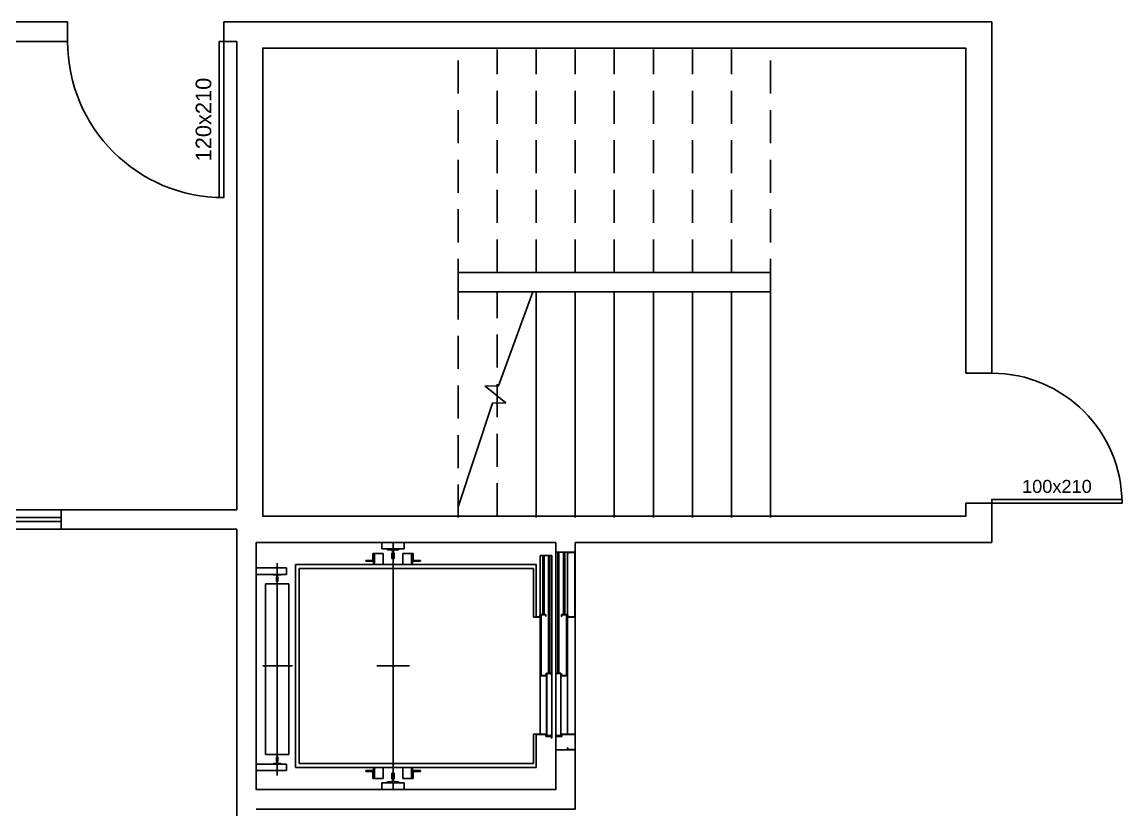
# Model space of a CAD drawing. Header units: centimetres. Extents: x 0 to 1099704, y -139216 to 99734.
# Drawn here: x 633458 to 634303, y -23410 to -22805 of the extents above; entities that cross this region are included whole.
import ezdxf
from ezdxf.enums import TextEntityAlignment as Align

# ---------------------------------------------------------------- set-up
doc = ezdxf.new("R2010")
doc.units = ezdxf.units.CM
doc.header["$LTSCALE"] = 4
for name, pattern in [('HIDDEN', [9.525, 6.35, -3.175]), ('LTYPE_4', [112.5, 56.25, -56.25]), ('LTYPE_6', [168.75, 112.5, -28.125, 0, -28.125])]:
    doc.linetypes.add(name, pattern=pattern)
for name, color, linetype in [('0.1', 1, 'Continuous'), ('0.2', 2, 'Continuous'), ('0.6', 6, 'Continuous'), ('02-CONT', 2, 'Continuous'), ('03-CONT', 3, 'Continuous'), ('08', 8, 'Continuous')]:
    doc.layers.add(name, color=color, linetype=linetype)
doc.styles.add('2mm 1-50', font='arial.ttf', dxfattribs={"height": 0.1})

# ---------------------------------------------------------------- blocks, each defined once
blk = doc.blocks.new('1_00e')
blk.add_lwpolyline([(-28.41, -52.25), (-25.41, -52.25), (-25.41, 47.75), (-28.41, 47.75)], close=True)
at = {"color": 1}
blk.add_arc((-28.41, -52.25), 100, 0, 90, dxfattribs=at)

msp = doc.modelspace()

# ---------------------------------------------------------------- linework, layer by layer
at = {"layer": '0.1', "linetype": 'HIDDEN'}
for p, q in [((633792.672, -23012.08), (633792.672, -22825.613)), ((633822.672, -22997.08), (633822.672, -22825.613)), ((633852.672, -22997.08), (633852.672, -22825.613)), ((633882.672, -22997.08), (633882.672, -22825.613)), ((633912.672, -22997.08), (633912.672, -22825.613)), ((633942.672, -22997.08), (633942.672, -22825.613)), ((633972.672, -22997.08), (633972.672, -22825.613)), ((634002.672, -22997.08), (634002.672, -22825.613)), ((634032.672, -23012.08), (634032.672, -22825.613)), ((633792.672, -23185.613), (633792.672, -23012.08)), ((633822.672, -23184.58), (633822.672, -23012.08))]:
    msp.add_line(p, q, dxfattribs=at)
at = {"layer": '0.1'}
for p, q in [((634032.672, -22997.08), (633792.672, -22997.08)), ((634032.672, -23012.08), (633792.672, -23012.08)), ((633882.672, -23364.08), (633882.672, -23212.08))]:
    msp.add_line(p, q, dxfattribs=at)
at = {"layer": '0.2'}
for p, q in [((633852.672, -23185.613), (633852.672, -23012.08)), ((633882.672, -23185.613), (633882.672, -23012.08)), ((633912.672, -23185.613), (633912.672, -23012.08)), ((633942.672, -23185.613), (633942.672, -23012.08)), ((633972.672, -23185.613), (633972.672, -23012.08)), ((634002.672, -23185.613), (634002.672, -23012.08)), ((634032.672, -23185.613), (634032.672, -23012.08)), ((633487.672, -23179.58), (633307.672, -23179.58)), ((633487.672, -23185.58), (633307.672, -23185.58)), ((633307.672, -23188.58), (633487.672, -23188.58)), ((633307.672, -23194.58), (633487.672, -23194.58))]:
    msp.add_line(p, q, dxfattribs=at)
at = {"layer": '0.6'}
for p, q in [((633492.672, -22819.58), (633492.672, -22804.58)), ((633612.672, -22819.58), (633612.672, -22804.58)), ((634182.672, -23074.58), (634202.672, -23074.58)), ((634182.672, -23174.58), (634202.672, -23174.58)), ((633487.672, -23179.58), (633487.672, -23194.58)), ((633867.672, -23212.08), (633882.672, -23212.08)), ((633882.672, -23212.08), (633867.672, -23212.08)), ((633867.672, -23364.08), (633882.672, -23364.08)), ((633867.672, -23364.08), (633882.672, -23364.08)), ((633622.672, -23409.58), (633622.672, -23429.58))]:
    msp.add_line(p, q, dxfattribs=at)
for points in [[(633182.672, -22804.58), (633492.672, -22804.58)], [(633612.672, -22804.58), (633637.672, -22804.58)], [(633622.672, -22804.58), (634202.672, -22804.58), (634202.672, -23074.58)], [(633182.672, -22819.58), (633492.672, -22819.58)], [(633612.672, -22819.58), (633622.672, -22819.58)], [(633622.672, -23179.58), (633622.672, -22819.58)], [(634182.672, -23174.58), (634182.672, -23184.58), (633642.672, -23184.58), (633642.672, -22824.58), (634182.672, -22824.58), (634182.672, -23074.58)], [(634202.672, -23174.58), (634202.672, -23204.58), (633882.672, -23204.58)], [(633622.672, -23179.58), (633487.672, -23179.58)], [(633622.672, -23194.58), (633487.672, -23194.58)], [(633622.672, -23204.58), (633622.672, -23194.58)], [(633622.672, -23194.58), (633622.672, -23409.58)], [(633867.672, -23204.58), (633637.672, -23204.58)], [(633637.672, -23204.58), (633637.672, -23394.58), (633867.672, -23394.58), (633867.672, -23364.08)], [(633867.672, -23212.08), (633867.672, -23204.58)], [(633882.672, -23212.08), (633882.672, -23204.58)], [(633637.672, -23409.58), (633882.672, -23409.58), (633882.672, -23364.08)]]:
    msp.add_lwpolyline(points, dxfattribs=at)
at = {"layer": '03-CONT', "linetype": 'Continuous'}
msp.add_lwpolyline([(633850.132, -23012.08), (633823.636, -23084.349), (633813.446, -23084.495), (633829.246, -23097.372), (633819.055, -23097.518), (633792.672, -23177.278)], dxfattribs=at)
at = {"layer": '08', "color": 253}
for p, q in [((633734.172, -23209.58), (633734.172, -23204.58)), ((633738.172, -23209.58), (633734.172, -23209.58)), ((633738.172, -23209.58), (633738.172, -23210.03)), ((633742.672, -23209.58), (633738.172, -23209.58)), ((633738.522, -23210.397), (633738.172, -23210.03)), ((633741.872, -23210.562), (633738.522, -23210.397)), ((633741.872, -23210.562), (633742.222, -23210.93)), ((633742.222, -23212.53), (633742.222, -23210.93)), ((633747.172, -23209.58), (633742.672, -23209.58)), ((633743.122, -23210.93), (633743.472, -23210.562)), ((633743.122, -23212.53), (633743.122, -23210.93)), ((633743.472, -23210.562), (633746.822, -23210.397)), ((633746.822, -23210.397), (633747.172, -23210.03)), ((633747.172, -23209.58), (633747.172, -23210.03)), ((633747.172, -23209.58), (633751.172, -23209.58)), ((633751.172, -23209.58), (633751.172, -23204.58)), ((633867.672, -23212.08), (633876.672, -23212.08)), ((633867.672, -23355.08), (633867.672, -23212.08)), ((633867.672, -23212.08), (633882.672, -23212.08)), ((633869.172, -23305.08), (633869.172, -23212.08)), ((633870.172, -23212.08), (633870.172, -23305.08)), ((633882.672, -23212.08), (633871.672, -23212.08)), ((633873.672, -23260.08), (633873.672, -23212.08)), ((633874.672, -23212.08), (633874.672, -23260.08)), ((633876.672, -23212.08), (633876.672, -23352.08)), ((633882.672, -23262.08), (633882.672, -23212.08)), ((633721.672, -23218.48), (633727.072, -23218.48)), ((633721.672, -23219.08), (633721.672, -23218.48)), ((633721.672, -23219.08), (633727.672, -23219.08)), ((633727.072, -23213.08), (633735.172, -23213.08)), ((633727.072, -23218.48), (633727.072, -23213.08)), ((633727.672, -23219.08), (633727.672, -23213.08)), ((633727.672, -23219.08), (633727.672, -23221.58)), ((633735.172, -23213.08), (633735.172, -23219.08)), ((633735.172, -23219.08), (633735.172, -23221.58)), ((633742.222, -23212.53), (633741.872, -23212.88)), ((633741.872, -23217.08), (633741.872, -23212.88)), ((633742.672, -23217.08), (633741.872, -23217.08)), ((633742.672, -23217.08), (633743.472, -23217.08)), ((633743.122, -23212.53), (633743.472, -23212.88)), ((633743.472, -23217.08), (633743.472, -23212.88)), ((633750.172, -23213.08), (633750.172, -23219.08)), ((633758.272, -23213.08), (633750.172, -23213.08)), ((633750.172, -23219.08), (633750.172, -23221.58)), ((633757.672, -23219.08), (633757.672, -23213.08)), ((633763.672, -23219.08), (633757.672, -23219.08)), ((633757.672, -23219.08), (633757.672, -23221.58)), ((633758.272, -23218.48), (633758.272, -23213.08)), ((633763.672, -23218.48), (633758.272, -23218.48)), ((633763.672, -23219.08), (633763.672, -23218.48)), ((633855.672, -23214.58), (633864.672, -23214.58)), ((633855.672, -23352.08), (633855.672, -23214.58)), ((633857.672, -23214.58), (633857.672, -23260.08)), ((633858.672, -23260.08), (633858.672, -23214.58)), ((633862.172, -23305.08), (633862.172, -23214.58)), ((633863.172, -23214.58), (633863.172, -23305.08)), ((633864.672, -23355.08), (633864.672, -23214.58)), ((633876.672, -23213.58), (633876.872, -23213.58)), ((633876.872, -23212.28), (633882.472, -23212.28)), ((633876.872, -23213.58), (633876.872, -23212.28)), ((633882.472, -23212.28), (633882.472, -23261.88)), ((633660.922, -23224.18), (633637.672, -23224.18)), ((633660.922, -23229.18), (633660.922, -23224.18)), ((633667.672, -23221.58), (633667.672, -23377.58)), ((633852.672, -23221.58), (633667.672, -23221.58)), ((633670.672, -23224.58), (633850.672, -23224.58)), ((633670.672, -23374.58), (633670.672, -23224.58)), ((633850.672, -23224.58), (633850.672, -23262.08)), ((633852.672, -23261.88), (633852.672, -23221.58)), ((633650.422, -23229.18), (633637.672, -23229.18)), ((633644.672, -23236.58), (633662.672, -23236.58)), ((633644.672, -23367.58), (633644.672, -23236.58)), ((633650.822, -23229.58), (633650.422, -23229.18)), ((633656.922, -23229.18), (633650.422, -23229.18)), ((633653.472, -23229.58), (633650.822, -23229.58)), ((633653.272, -23231.08), (633653.472, -23230.88)), ((633653.272, -23234.58), (633653.272, -23231.08)), ((633654.072, -23234.58), (633653.272, -23234.58)), ((633653.472, -23230.88), (633653.472, -23229.58)), ((633656.522, -23229.58), (633653.872, -23229.58)), ((633653.872, -23230.88), (633653.872, -23229.58)), ((633653.872, -23230.88), (633654.072, -23231.08)), ((633654.072, -23234.58), (633654.072, -23231.08)), ((633656.522, -23229.58), (633656.922, -23229.18)), ((633656.922, -23229.18), (633660.922, -23229.18)), ((633662.672, -23236.58), (633662.672, -23367.58)), ((633670.672, -23253.645), (633670.672, -23253.645)), ((633855.672, -23262.08), (633850.672, -23262.08)), ((633855.472, -23261.88), (633852.672, -23261.88)), ((633855.472, -23260.58), (633855.472, -23261.88)), ((633855.672, -23260.58), (633855.472, -23260.58)), ((633856.172, -23260.08), (633860.172, -23260.08)), ((633856.172, -23307.08), (633856.172, -23260.08)), ((633856.372, -23260.28), (633856.372, -23306.88)), ((633859.972, -23260.28), (633856.372, -23260.28)), ((633859.972, -23261.58), (633859.972, -23260.28)), ((633860.172, -23261.58), (633859.972, -23261.58)), ((633860.172, -23260.08), (633860.172, -23261.58)), ((633872.172, -23260.08), (633872.172, -23261.58)), ((633876.172, -23260.08), (633872.172, -23260.08)), ((633872.172, -23261.58), (633872.372, -23261.58)), ((633872.372, -23260.28), (633875.972, -23260.28)), ((633872.372, -23261.58), (633872.372, -23260.28)), ((633875.972, -23260.28), (633875.972, -23306.88)), ((633876.172, -23307.08), (633876.172, -23260.08)), ((633876.872, -23260.58), (633876.672, -23260.58)), ((633876.672, -23262.08), (633882.672, -23262.08)), ((633876.872, -23261.88), (633876.872, -23260.58)), ((633882.472, -23261.88), (633876.872, -23261.88)), ((633860.672, -23305.08), (633864.672, -23305.08)), ((633860.672, -23353.28), (633860.672, -23305.08)), ((633871.672, -23305.08), (633867.672, -23305.08)), ((633871.672, -23353.28), (633871.672, -23305.08)), ((633856.172, -23307.08), (633860.172, -23307.08)), ((633859.972, -23306.88), (633856.372, -23306.88)), ((633859.972, -23305.58), (633859.972, -23306.88)), ((633860.172, -23305.58), (633859.972, -23305.58)), ((633860.172, -23307.08), (633860.172, -23305.58)), ((633860.872, -23305.28), (633860.872, -23353.08)), ((633864.472, -23305.28), (633860.872, -23305.28)), ((633864.472, -23306.58), (633864.472, -23305.28)), ((633864.672, -23306.58), (633864.472, -23306.58)), ((633867.672, -23306.58), (633867.872, -23306.58)), ((633867.872, -23305.28), (633871.472, -23305.28)), ((633867.872, -23306.58), (633867.872, -23305.28)), ((633871.472, -23305.28), (633871.472, -23353.08)), ((633872.172, -23305.58), (633872.372, -23305.58)), ((633872.172, -23307.08), (633872.172, -23305.58)), ((633876.172, -23307.08), (633872.172, -23307.08)), ((633872.372, -23305.58), (633872.372, -23306.88)), ((633872.372, -23306.88), (633875.972, -23306.88)), ((633850.672, -23374.58), (633850.672, -23352.08)), ((633855.672, -23352.08), (633850.672, -23352.08)), ((633852.672, -23352.28), (633855.672, -23352.28)), ((633852.672, -23377.58), (633852.672, -23352.28)), ((633860.172, -23352.08), (633855.672, -23352.08)), ((633859.972, -23352.28), (633855.672, -23352.28)), ((633859.972, -23353.78), (633859.972, -23352.28)), ((633864.472, -23353.78), (633859.972, -23353.78)), ((633860.172, -23352.08), (633860.172, -23353.58)), ((633860.172, -23353.58), (633864.672, -23353.58)), ((633864.672, -23353.28), (633860.672, -23353.28)), ((633860.872, -23353.08), (633864.472, -23353.08)), ((633864.472, -23351.78), (633864.672, -23351.78)), ((633864.472, -23353.08), (633864.472, -23351.78)), ((633864.472, -23355.08), (633864.472, -23353.78)), ((633864.672, -23355.08), (633864.472, -23355.08)), ((633867.872, -23351.78), (633867.672, -23351.78)), ((633867.672, -23353.28), (633871.672, -23353.28)), ((633872.172, -23353.58), (633867.672, -23353.58)), ((633867.672, -23364.08), (633867.672, -23355.08)), ((633867.672, -23355.08), (633867.872, -23355.08)), ((633867.872, -23353.08), (633867.872, -23351.78)), ((633871.472, -23353.08), (633867.872, -23353.08)), ((633867.872, -23353.78), (633872.372, -23353.78)), ((633867.872, -23355.08), (633867.872, -23353.78)), ((633882.672, -23352.08), (633872.172, -23352.08)), ((633872.172, -23352.08), (633872.172, -23353.58)), ((633872.372, -23352.28), (633882.472, -23352.28)), ((633872.372, -23353.78), (633872.372, -23352.28)), ((633876.672, -23364.08), (633867.672, -23364.08)), ((633882.672, -23364.08), (633867.672, -23364.08)), ((633882.672, -23364.08), (633871.672, -23364.08)), ((633876.672, -23362.58), (633876.872, -23362.58)), ((633876.672, -23364.08), (633876.672, -23362.58)), ((633876.872, -23362.58), (633876.872, -23363.88)), ((633876.872, -23363.88), (633882.472, -23363.88)), ((633662.672, -23367.58), (633644.672, -23367.58)), ((633653.272, -23369.58), (633653.272, -23373.08)), ((633653.272, -23369.58), (633654.072, -23369.58)), ((633654.072, -23369.58), (633654.072, -23373.08)), ((633650.422, -23374.98), (633637.672, -23374.98)), ((633660.922, -23379.98), (633637.672, -23379.98)), ((633650.822, -23374.58), (633650.422, -23374.98)), ((633650.422, -23374.98), (633656.922, -23374.98)), ((633650.822, -23374.58), (633653.472, -23374.58)), ((633653.472, -23373.28), (633653.272, -23373.08)), ((633653.472, -23373.28), (633653.472, -23374.58)), ((633654.072, -23373.08), (633653.872, -23373.28)), ((633653.872, -23373.28), (633653.872, -23374.58)), ((633653.872, -23374.58), (633656.522, -23374.58)), ((633656.522, -23374.58), (633656.922, -23374.98)), ((633656.922, -23374.98), (633660.922, -23374.98)), ((633660.922, -23374.98), (633660.922, -23379.98)), ((633667.672, -23377.58), (633852.672, -23377.58)), ((633850.672, -23374.58), (633670.672, -23374.58)), ((633721.672, -23380.08), (633721.672, -23380.68)), ((633721.672, -23380.08), (633727.672, -23380.08)), ((633721.672, -23380.68), (633727.072, -23380.68)), ((633727.072, -23380.68), (633727.072, -23386.08)), ((633727.672, -23380.08), (633727.672, -23377.58)), ((633727.672, -23380.08), (633727.672, -23386.08)), ((633735.172, -23380.08), (633735.172, -23377.58)), ((633735.172, -23386.08), (633735.172, -23380.08)), ((633750.172, -23380.08), (633750.172, -23377.58)), ((633750.172, -23386.08), (633750.172, -23380.08)), ((633757.672, -23380.08), (633757.672, -23377.58)), ((633757.672, -23380.08), (633757.672, -23386.08)), ((633763.672, -23380.08), (633757.672, -23380.08)), ((633758.272, -23380.68), (633758.272, -23386.08)), ((633763.672, -23380.68), (633758.272, -23380.68)), ((633763.672, -23380.08), (633763.672, -23380.68)), ((633727.072, -23386.08), (633735.172, -23386.08)), ((633734.172, -23389.58), (633734.172, -23394.58)), ((633738.172, -23389.58), (633734.172, -23389.58)), ((633738.522, -23388.762), (633738.172, -23389.13)), ((633738.172, -23389.58), (633738.172, -23389.13)), ((633738.172, -23389.58), (633742.672, -23389.58)), ((633741.872, -23388.597), (633738.522, -23388.762)), ((633741.872, -23382.08), (633741.872, -23386.28)), ((633742.672, -23382.08), (633741.872, -23382.08)), ((633742.222, -23386.63), (633741.872, -23386.28)), ((633742.222, -23388.23), (633741.872, -23388.597)), ((633742.222, -23386.63), (633742.222, -23388.23)), ((633742.672, -23382.08), (633743.472, -23382.08)), ((633742.672, -23389.58), (633747.172, -23389.58)), ((633743.122, -23386.63), (633743.472, -23386.28)), ((633743.122, -23386.63), (633743.122, -23388.23)), ((633743.472, -23388.597), (633743.122, -23388.23)), ((633743.472, -23382.08), (633743.472, -23386.28)), ((633743.472, -23388.597), (633746.822, -23388.762)), ((633746.822, -23388.762), (633747.172, -23389.13)), ((633747.172, -23389.58), (633747.172, -23389.13)), ((633747.172, -23389.58), (633751.172, -23389.58)), ((633758.272, -23386.08), (633750.172, -23386.08)), ((633751.172, -23389.58), (633751.172, -23394.58))]:
    msp.add_line(p, q, dxfattribs=at)
at = {"layer": '08', "color": 253, "linetype": 'LTYPE_6'}
for p, q in [((633742.672, -23394.58), (633742.672, -23205.55)), ((633653.672, -23383.856), (633653.672, -23220.68)), ((633642.618, -23299.58), (633665.554, -23299.58)), ((633755.463, -23299.58), (633730.234, -23299.58))]:
    msp.add_line(p, q, dxfattribs=at)
at = {"layer": '08', "color": 253, "linetype": 'LTYPE_4'}
for p, q in [((633728.522, -23213.08), (633728.522, -23219.08)), ((633728.522, -23219.08), (633728.522, -23221.58)), ((633756.822, -23213.08), (633756.822, -23219.08)), ((633756.822, -23219.08), (633756.822, -23221.58)), ((633728.522, -23380.08), (633728.522, -23377.58)), ((633728.522, -23386.08), (633728.522, -23380.08)), ((633756.822, -23380.08), (633756.822, -23377.58)), ((633756.822, -23386.08), (633756.822, -23380.08))]:
    msp.add_line(p, q, dxfattribs=at)

# ---------------------------------------------------------------- block references
at = {"layer": '02-CONT', "xscale": 1.2, "yscale": 1.2, "zscale": 1.2, "rotation": 180}
msp.add_blockref('1_00e', (633578.585, -22882.283), dxfattribs=at)
at = {"layer": '02-CONT', "xscale": -1, "rotation": 270}
msp.add_blockref('1_00e', (634254.925, -23146.174), dxfattribs=at)

# ---------------------------------------------------------------- texts
at = {"layer": '02-CONT', "style": '2mm 1-50'}
msp.add_text('120x210', height=12, rotation=90, dxfattribs=at).set_placement((633597.072, -22879.58), align=Align.MIDDLE_CENTER)
msp.add_text('100x210', height=10, dxfattribs=at).set_placement((634252.672, -23161.58), align=Align.MIDDLE_CENTER)

doc.saveas('drawing.dxf')
